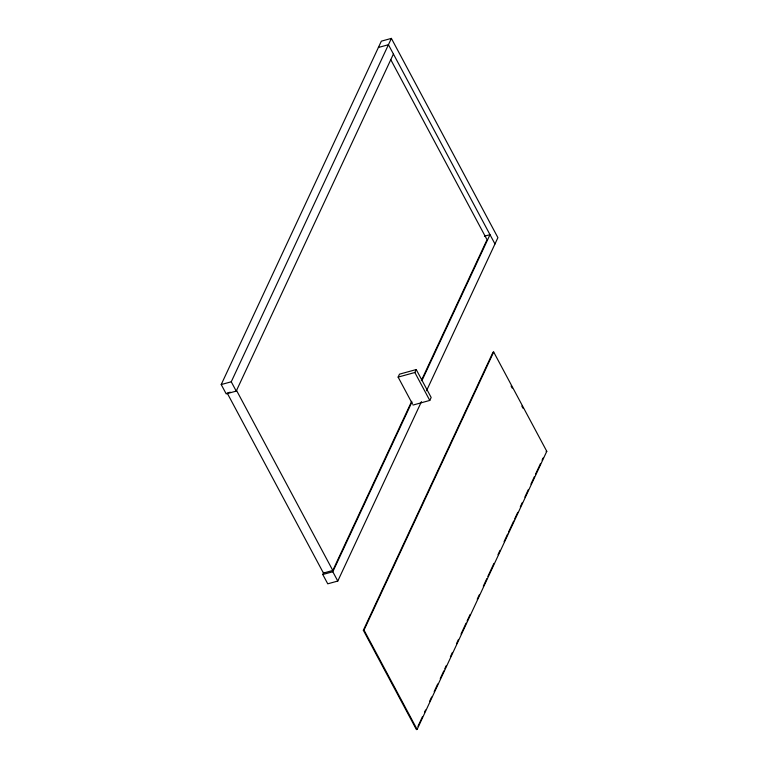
<?xml version="1.0" encoding="UTF-8"?>
<svg xmlns="http://www.w3.org/2000/svg" width="768" height="768" viewBox="0 0 768 768"><rect width="100%" height="100%" fill="white"/><g stroke="black" fill="none" stroke-linecap="round" stroke-linejoin="round"><path stroke-width="1.15" d="M393.418 54.029L236.237 391.104L226.195 393.869L221.213 384.557L381.341 41.165L391.382 38.4L497.914 237.658L426.518 390.768M221.213 384.557L231.254 381.792L391.382 38.4M412.502 404.006L398.122 377.107L399.494 374.16L416.227 369.552L431.165 397.488L429.782 400.435L413.05 405.043M398.122 377.107L414.854 372.499L416.227 369.552M421.45 401.645L337.786 581.059L327.754 583.814L322.771 574.512L323.789 572.333M230.304 392.179L227.184 393.034L323.434 573.053L332.803 570.47L411.686 401.299M421.296 380.698L487.037 239.722L390.787 59.702M322.771 574.512L332.813 571.747L411.907 402.125M422.054 380.371L489.994 234.672L484.416 236.208M363.341 630.278L493.018 352.195L493.68 352.013L546.787 451.325L417.11 729.418L416.438 729.6L363.341 630.278L364.013 630.096L493.68 352.013M417.965 726.346L422.515 716.563M424.55 712.224L425.558 710.045M429.61 701.357L431.635 697.008M434.17 691.584L437.712 683.981M440.246 678.547L443.798 670.944M444.806 668.765L446.323 665.51M450.384 656.822L452.41 652.474M456.461 643.786L458.486 639.437M461.021 634.003L466.08 623.146M467.098 620.976L470.131 614.458M477.226 599.242L479.251 594.902M483.302 586.214L486.854 578.611M487.862 576.432L493.939 563.395M497.99 554.707L500.016 550.368M504.077 541.67L507.619 534.067M508.627 531.898L513.696 521.03M514.714 518.861L517.747 512.342M520.282 506.909L522.307 502.57M524.842 497.136L528.384 489.533M530.918 484.099L534.461 476.496M535.478 474.326L540.547 463.459M542.064 460.205L543.072 458.026M378.394 47.482L388.435 44.717L494.976 243.984M546.115 451.517L546.787 451.325M511.094 386.006L512.218 388.118M521.827 406.08L522.95 408.192M414.854 372.499L429.782 400.435M236.554 390.461L332.803 570.47M231.254 381.792L236.237 391.104M332.813 571.747L337.786 581.059M364.013 630.096L417.11 729.418"/></g></svg>
